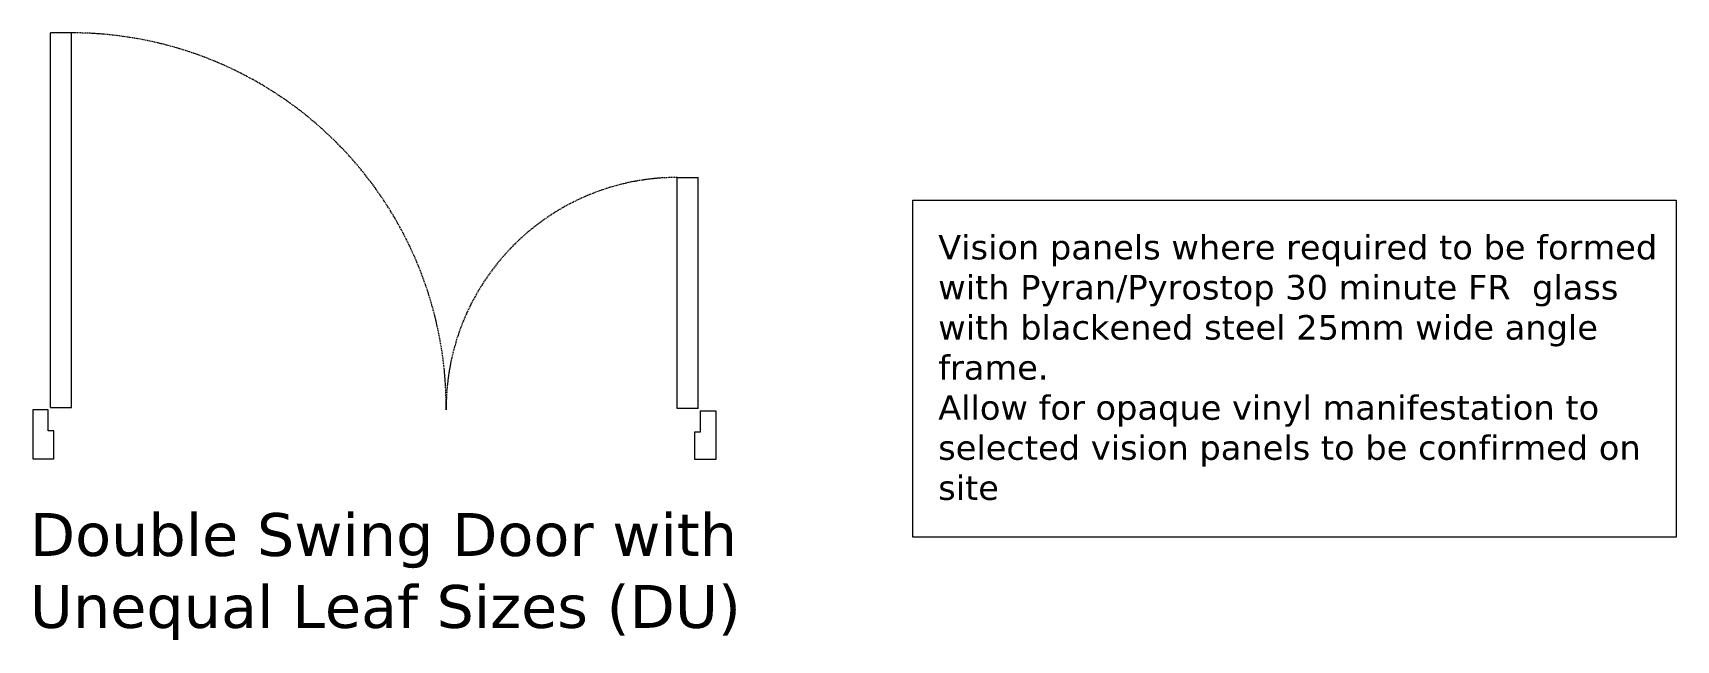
# Model space of a CAD drawing. Header units: millimetres. Extents: x -159872 to 386485, y -250577 to 158966.
# Drawn here: x -39975 to -36544, y -20421 to -19153 of the extents above; entities that cross this region are included whole.
import ezdxf

# ---------------------------------------------------------------- set-up
doc = ezdxf.new("R2010")
doc.units = ezdxf.units.MM
doc.linetypes.add('VW-02 Medium Dashed', pattern=[3.527298, 2.469236, -1.058062])
doc.layers.add('LDS-struct-new-doors windows', color=5, linetype='Continuous', lineweight=9)
doc.styles.add('Verdana', font='Verdana.ttf')

msp = doc.modelspace()

# ---------------------------------------------------------------- linework, layer by layer
at = {"layer": 'LDS-struct-new-doors windows', "color": 4}
for p, q in [((-39937.81686, -19935), (-39937.81686, -19152.98402)), ((-39893.81686, -19152.98402), (-39937.81686, -19152.98402)), ((-39893.81686, -19935), (-39893.81686, -19152.98402)), ((-38629.82671, -19936.91822), (-38629.82671, -19454.91822)), ((-38629.82671, -19454.91822), (-38585.82671, -19454.91822)), ((-38585.82671, -19936.91822), (-38585.82671, -19454.91822)), ((-39937.81686, -19935), (-39893.81686, -19935)), ((-38585.82671, -19936.91822), (-38629.82671, -19936.91822))]:
    msp.add_line(p, q, dxfattribs=at)
at = {"layer": 'LDS-struct-new-doors windows', "color": 240, "flags": 128}
msp.add_lwpolyline([(-38137.07276, -19502.14496), (-36543.58209, -19502.14496), (-36543.58209, -20205.83005), (-38137.07276, -20205.83005)], close=True, dxfattribs=at)
at = {"layer": 'LDS-struct-new-doors windows', "color": 4, "flags": 128}
for points in [[(-39974.81686, -20042), (-39930.81686, -20042), (-39930.81686, -19984), (-39942.81686, -19984), (-39942.81686, -19940), (-39974.81686, -19940)], [(-38548.82671, -20043.91822), (-38592.82671, -20043.91822), (-38592.82671, -19985.91822), (-38580.82671, -19985.91822), (-38580.82671, -19941.91822), (-38548.82671, -19941.91822)]]:
    msp.add_lwpolyline(points, close=True, dxfattribs=at)
at = {"layer": 'LDS-struct-new-doors windows', "color": 8, "linetype": 'VW-02 Medium Dashed', "lineweight": 13}
for centre, radius, start, end in [((-39893.81686, -19935), 782.01598, 359.63366367, 90), ((-38629.82671, -19936.91822), 482, 90, 180.36633633)]:
    msp.add_arc(centre, radius, start, end, dxfattribs=at)

# ---------------------------------------------------------------- texts
at = {"layer": 'LDS-struct-new-doors windows', "attachment_point": 4, "style": 'Verdana'}
for s, insert, char_height, width, line_spacing_factor in [('Vision panels where required to be formed with Pyran/Pyrostop 30 minute FR  glass with blackened steel 25mm wide angle frame.\\PAllow for opaque vinyl manifestation to selected vision panels to be confirmed on site', (-38084.42217, -19851.90597), 51.17115162, 1540.8400768, 0.981037), ('Double Swing Door with Unequal Leaf Sizes (DU)', (-39981.14088, -20288.20366), 89.5495153, 1587.1316165, 1.006226)]:
    msp.add_mtext(s, dxfattribs=dict(at, insert=insert, char_height=char_height, width=width, line_spacing_factor=line_spacing_factor))

doc.saveas('drawing.dxf')
